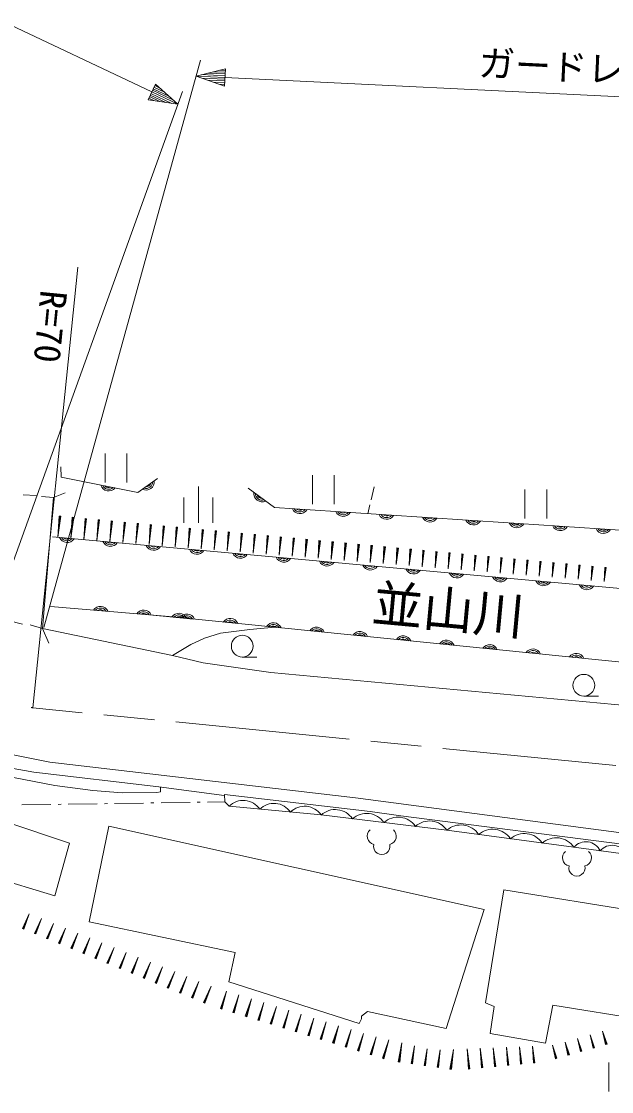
# Model space of a CAD drawing. Units: millimetres, scale not verified. Extents: x 40000 to 680000, y 20000 to 380000.
# Drawn here: x 423602 to 464323, y 242595 to 316418 of the extents above; entities that cross this region are included whole.
import ezdxf
from ezdxf.enums import TextEntityAlignment as Align

# ---------------------------------------------------------------- set-up
doc = ezdxf.new("R2010")
doc.units = ezdxf.units.MM
doc.header["$LTSCALE"] = 1000
doc.linetypes.add('CHAIN', pattern=[18.5, 12, -1.5, 3.5, -1.5])
for name, color, linetype, lineweight in [('M-BGD', 7, 'Continuous', 13), ('M-BMK', 2, 'CHAIN', 13), ('M-BMK-SRVR', 3, 'Continuous', 13), ('M-STR-HTXT', 7, 'Continuous', 13)]:
    doc.layers.add(name, color=color, linetype=linetype, lineweight=lineweight)
doc.styles.add('ＭＳ ゴシック', font='')
doc.styles.get('ＭＳ ゴシック').set_extended_font_data('MS Gothic')

msp = doc.modelspace()

# ---------------------------------------------------------------- linework, layer by layer
at = {"layer": 'M-BGD'}
for p, q in [((429374, 286614), (429374, 284614)), ((430874, 284614), (430874, 286614)), ((443688, 285112), (443688, 283112)), ((445188, 283112), (445188, 285112)), ((435810, 281835), (435810, 284335)), ((447725, 283412), (447936, 284302)), ((423729, 283769), (424613, 283704)), ((425824, 283581), (424978, 283645)), ((425824, 283581), (425053, 274546)), ((426633, 283895), (425824, 283581)), ((434810, 281835), (434810, 283585)), ((436810, 281835), (436810, 283585)), ((458347, 284122), (458347, 282122)), ((459847, 282122), (459847, 284122)), ((447498, 282458), (447644, 283073)), ((426214, 282293), (426126, 280833)), ((426263, 282289), (426126, 280833)), ((426313, 282284), (426126, 280833)), ((426214, 282293), (426313, 282284)), ((427110, 282209), (427024, 280761)), ((427159, 282204), (427024, 280761)), ((427209, 282200), (427024, 280761)), ((427110, 282209), (427209, 282200)), ((428006, 282125), (427921, 280688)), ((428056, 282120), (427921, 280688)), ((428105, 282115), (427921, 280688)), ((428006, 282125), (428105, 282115)), ((428902, 282040), (428818, 280616)), ((428952, 282036), (428818, 280616)), ((429001, 282031), (428818, 280616)), ((428902, 282040), (429001, 282031)), ((429798, 281956), (429715, 280543)), ((429848, 281951), (429715, 280543)), ((429897, 281947), (429715, 280543)), ((429798, 281956), (429897, 281947)), ((430694, 281872), (430612, 280471)), ((430744, 281867), (430612, 280471)), ((430793, 281862), (430612, 280471)), ((430694, 281872), (430793, 281862)), ((431590, 281787), (431509, 280398)), ((431640, 281783), (431509, 280398)), ((431689, 281778), (431509, 280398)), ((431590, 281787), (431689, 281778)), ((432486, 281703), (432407, 280326)), ((432536, 281698), (432407, 280326)), ((432586, 281694), (432407, 280326)), ((432486, 281703), (432586, 281694)), ((433382, 281619), (433304, 280253)), ((433432, 281614), (433304, 280253)), ((433482, 281609), (433304, 280253)), ((433382, 281619), (433482, 281609)), ((434278, 281534), (434201, 280180)), ((434328, 281530), (434201, 280180)), ((434378, 281525), (434201, 280180)), ((434278, 281534), (434378, 281525)), ((435174, 281450), (435098, 280108)), ((435224, 281445), (435098, 280108)), ((435274, 281441), (435098, 280108)), ((435174, 281450), (435274, 281441)), ((436070, 281366), (435995, 280035)), ((436120, 281361), (435995, 280035)), ((436170, 281356), (435995, 280035)), ((436070, 281366), (436170, 281356)), ((436966, 281281), (436892, 279963)), ((437016, 281277), (436892, 279963)), ((437066, 281272), (436892, 279963)), ((436966, 281281), (437066, 281272)), ((425739, 280864), (476390, 276262)), ((437862, 281197), (437789, 279890)), ((437912, 281192), (437789, 279890)), ((437962, 281188), (437789, 279890)), ((437862, 281197), (437962, 281188)), ((438758, 281113), (438687, 279818)), ((438808, 281108), (438687, 279818)), ((438858, 281103), (438687, 279818)), ((438758, 281113), (438858, 281103)), ((439654, 281028), (439584, 279745)), ((439704, 281024), (439584, 279745)), ((439754, 281019), (439584, 279745)), ((439654, 281028), (439754, 281019)), ((440550, 280944), (440481, 279673)), ((440600, 280939), (440481, 279673)), ((440650, 280935), (440481, 279673)), ((440550, 280944), (440650, 280935)), ((441446, 280860), (441378, 279600)), ((441496, 280855), (441378, 279600)), ((441546, 280850), (441378, 279600)), ((441446, 280860), (441546, 280850)), ((442342, 280775), (442275, 279528)), ((442392, 280771), (442275, 279528)), ((442442, 280766), (442275, 279528)), ((442342, 280775), (442442, 280766)), ((443238, 280691), (443172, 279455)), ((443288, 280686), (443172, 279455)), ((443338, 280682), (443172, 279455)), ((443238, 280691), (443338, 280682)), ((444134, 280607), (444070, 279383)), ((444184, 280602), (444070, 279383)), ((444234, 280597), (444070, 279383)), ((444134, 280607), (444234, 280597)), ((445031, 280522), (444967, 279310)), ((445080, 280518), (444967, 279310)), ((445130, 280513), (444967, 279310)), ((445031, 280522), (445130, 280513)), ((445927, 280438), (445864, 279238)), ((445976, 280433), (445864, 279238)), ((446026, 280429), (445864, 279238)), ((445927, 280438), (446026, 280429)), ((446823, 280354), (446761, 279165)), ((446872, 280349), (446761, 279165)), ((446922, 280344), (446761, 279165)), ((446823, 280354), (446922, 280344)), ((447719, 280269), (447658, 279093)), ((447768, 280265), (447658, 279093)), ((447818, 280260), (447658, 279093)), ((447719, 280269), (447818, 280260)), ((448615, 280185), (448555, 279020)), ((448664, 280180), (448555, 279020)), ((448714, 280176), (448555, 279020)), ((448615, 280185), (448714, 280176)), ((449511, 280101), (449452, 278948)), ((449560, 280096), (449452, 278948)), ((449610, 280091), (449452, 278948)), ((449511, 280101), (449610, 280091)), ((450407, 280016), (450350, 278875)), ((450457, 280012), (450350, 278875)), ((450506, 280007), (450350, 278875)), ((450407, 280016), (450506, 280007)), ((451303, 279932), (451247, 278803)), ((451353, 279927), (451247, 278803)), ((451402, 279923), (451247, 278803)), ((451303, 279932), (451402, 279923)), ((452199, 279848), (452144, 278730)), ((452249, 279843), (452144, 278730)), ((452298, 279838), (452144, 278730)), ((452199, 279848), (452298, 279838)), ((453095, 279763), (453041, 278658)), ((453145, 279759), (453041, 278658)), ((453194, 279754), (453041, 278658)), ((453095, 279763), (453194, 279754)), ((453991, 279679), (453938, 278585)), ((454041, 279674), (453938, 278585)), ((454090, 279670), (453938, 278585)), ((453991, 279679), (454090, 279670)), ((454887, 279595), (454835, 278513)), ((454937, 279590), (454835, 278513)), ((454987, 279585), (454835, 278513)), ((454887, 279595), (454987, 279585)), ((455783, 279510), (455732, 278440)), ((455833, 279506), (455732, 278440)), ((455883, 279501), (455732, 278440)), ((455783, 279510), (455883, 279501)), ((456679, 279426), (456630, 278368)), ((456729, 279421), (456630, 278368)), ((456779, 279417), (456630, 278368)), ((456679, 279426), (456779, 279417)), ((457575, 279342), (457527, 278295)), ((457625, 279337), (457527, 278295)), ((457675, 279332), (457527, 278295)), ((457575, 279342), (457675, 279332)), ((458471, 279257), (458424, 278223)), ((458521, 279253), (458424, 278223)), ((458571, 279248), (458424, 278223)), ((458471, 279257), (458571, 279248)), ((459367, 279173), (459321, 278150)), ((459417, 279168), (459321, 278150)), ((459467, 279164), (459321, 278150)), ((459367, 279173), (459467, 279164)), ((460263, 279089), (460218, 278078)), ((460313, 279084), (460218, 278078)), ((460363, 279079), (460218, 278078)), ((460263, 279089), (460363, 279079)), ((461159, 279004), (461115, 278005)), ((461209, 279000), (461115, 278005)), ((461259, 278995), (461115, 278005)), ((461159, 279004), (461259, 278995)), ((462055, 278920), (462013, 277933)), ((462105, 278915), (462013, 277933)), ((462155, 278911), (462013, 277933)), ((462055, 278920), (462155, 278911)), ((462951, 278836), (462910, 277860)), ((463001, 278831), (462910, 277860)), ((463051, 278826), (462910, 277860)), ((462951, 278836), (463051, 278826)), ((463847, 278751), (463807, 277787)), ((463897, 278747), (463807, 277787)), ((463947, 278742), (463807, 277787)), ((463847, 278751), (463947, 278742)), ((435483, 275194), (432670, 275460)), ((422693, 275088), (423674, 274829)), ((424213, 274785), (425053, 274546)), ((425053, 274546), (425506, 273526)), ((425053, 274546), (434028, 272683)), ((438844, 272571), (439844, 272571)), ((462408, 269873), (463408, 269873)), ((433096, 263624), (437584, 263031)), ((433201, 263610), (433192, 263281)), ((433192, 263281), (432944, 263223)), ((447662, 261911), (437623, 263078)), ((437623, 263078), (437647, 262581)), ((425637, 262400), (423637, 262370)), ((426337, 262411), (426137, 262408)), ((428836, 262449), (426837, 262418)), ((429536, 262459), (429336, 262456)), ((432036, 262497), (430036, 262467)), ((432736, 262507), (432536, 262504)), ((435236, 262545), (433236, 262515)), ((435936, 262555), (435736, 262552)), ((437647, 262581), (436436, 262563)), ((437647, 262581), (437929, 262275)), ((449791, 261615), (447662, 261911)), ((471681, 258809), (449791, 261615)), ((423674, 253847), (424145, 254866)), ((423720, 253828), (424145, 254866)), ((423766, 253809), (424145, 254866)), ((424507, 253506), (424981, 254533)), ((424553, 253487), (424981, 254533)), ((424599, 253468), (424981, 254533)), ((425340, 253165), (425817, 254200)), ((425386, 253146), (425817, 254200)), ((425432, 253127), (425817, 254200)), ((423766, 253809), (423674, 253847)), ((424599, 253468), (424507, 253506)), ((426173, 252824), (426653, 253867)), ((426219, 252805), (426653, 253867)), ((426265, 252786), (426653, 253867)), ((427006, 252484), (427489, 253533)), ((427052, 252465), (427489, 253533)), ((427098, 252446), (427489, 253533)), ((425432, 253127), (425340, 253165)), ((426265, 252786), (426173, 252824)), ((427098, 252446), (427006, 252484)), ((427839, 252143), (428325, 253200)), ((427885, 252124), (428325, 253200)), ((427931, 252105), (428325, 253200)), ((428671, 251802), (429161, 252867)), ((428718, 251783), (429161, 252867)), ((428764, 251764), (429161, 252867)), ((429504, 251461), (429997, 252534)), ((429551, 251442), (429997, 252534)), ((429597, 251423), (429997, 252534)), ((427931, 252105), (427839, 252143)), ((428764, 251764), (428671, 251802)), ((430337, 251120), (430833, 252200)), ((430384, 251101), (430833, 252200)), ((430430, 251083), (430833, 252200)), ((431170, 250780), (431669, 251867)), ((431217, 250761), (431669, 251867)), ((431263, 250742), (431669, 251867)), ((429597, 251423), (429504, 251461)), ((430430, 251083), (430337, 251120)), ((432003, 250439), (432506, 251534)), ((432050, 250420), (432506, 251534)), ((432096, 250401), (432506, 251534)), ((432836, 250098), (433342, 251201)), ((432883, 250079), (433342, 251201)), ((432929, 250060), (433342, 251201)), ((431263, 250742), (431170, 250780)), ((432096, 250401), (432003, 250439)), ((433669, 249757), (434178, 250868)), ((433716, 249738), (434178, 250868)), ((433762, 249719), (434178, 250868)), ((434502, 249416), (435014, 250534)), ((434549, 249397), (435014, 250534)), ((434595, 249379), (435014, 250534)), ((432929, 250060), (432836, 250098)), ((433762, 249719), (433669, 249757)), ((435335, 249076), (435850, 250201)), ((435382, 249057), (435850, 250201)), ((435428, 249038), (435850, 250201)), ((436168, 248735), (436686, 249868)), ((436215, 248716), (436686, 249868)), ((436261, 248697), (436686, 249868)), ((437330, 248319), (437754, 249533)), ((437378, 248305), (437754, 249533)), ((437426, 248290), (437754, 249533)), ((434595, 249379), (434502, 249416)), ((435428, 249038), (435335, 249076)), ((438191, 248056), (438613, 249267)), ((438238, 248041), (438613, 249267)), ((438286, 248027), (438613, 249267)), ((439051, 247792), (439473, 249000)), ((439099, 247778), (439473, 249000)), ((439147, 247763), (439473, 249000)), ((436261, 248697), (436168, 248735)), ((437426, 248290), (437330, 248319)), ((438286, 248027), (438191, 248056)), ((439912, 247529), (440333, 248734)), ((439960, 247514), (440333, 248734)), ((440007, 247500), (440333, 248734)), ((440772, 247266), (441192, 248467)), ((440820, 247251), (441192, 248467)), ((440868, 247236), (441192, 248467)), ((441633, 247002), (442052, 248201)), ((441681, 246988), (442052, 248201)), ((441729, 246973), (442052, 248201)), ((439147, 247763), (439051, 247792)), ((440007, 247500), (439912, 247529)), ((442494, 246739), (442912, 247935)), ((442541, 246724), (442912, 247935)), ((442589, 246710), (442912, 247935)), ((443354, 246476), (443771, 247668)), ((443402, 246461), (443771, 247668)), ((443450, 246446), (443771, 247668)), ((444215, 246212), (444631, 247402)), ((444263, 246198), (444631, 247402)), ((444310, 246183), (444631, 247402)), ((440868, 247236), (440772, 247266)), ((441729, 246973), (441633, 247002)), ((442589, 246710), (442494, 246739)), ((445075, 245949), (445491, 247136)), ((445123, 245934), (445491, 247136)), ((445171, 245920), (445491, 247136)), ((445936, 245686), (446350, 246869)), ((445984, 245671), (446350, 246869)), ((446032, 245656), (446350, 246869)), ((446797, 245422), (447210, 246603)), ((446844, 245408), (447210, 246603)), ((446892, 245393), (447210, 246603)), ((463960, 245856), (463703, 246768)), ((464008, 245869), (463703, 246768)), ((463912, 245842), (463703, 246768)), ((443450, 246446), (443354, 246476)), ((444310, 246183), (444215, 246212)), ((445171, 245920), (445075, 245949)), ((447657, 245159), (448082, 246375)), ((447705, 245144), (448082, 246375)), ((447753, 245130), (448082, 246375)), ((448518, 244896), (448960, 246168)), ((448566, 244881), (448960, 246168)), ((448613, 244866), (448960, 246168)), ((449606, 244647), (449840, 245960)), ((449656, 244640), (449840, 245960)), ((449705, 244634), (449840, 245960)), ((461361, 245123), (461116, 245995)), ((461409, 245137), (461116, 245995)), ((461313, 245110), (461116, 245995)), ((462227, 245368), (461978, 246253)), ((462276, 245381), (461978, 246253)), ((462179, 245354), (461978, 246253)), ((463094, 245612), (462841, 246510)), ((463142, 245625), (462841, 246510)), ((463046, 245598), (462841, 246510)), ((464008, 245869), (463912, 245842)), ((446032, 245656), (445936, 245686)), ((446892, 245393), (446797, 245422)), ((447753, 245130), (447657, 245159)), ((450498, 244523), (450720, 245753)), ((450547, 244516), (450720, 245753)), ((450597, 244509), (450720, 245753)), ((451389, 244398), (451600, 245545)), ((451439, 244391), (451600, 245545)), ((451488, 244384), (451600, 245545)), ((452280, 244274), (452498, 245469)), ((452330, 244267), (452498, 245469)), ((452380, 244260), (452498, 245469)), ((453172, 244149), (453412, 245506)), ((453221, 244142), (453412, 245506)), ((453271, 244135), (453412, 245506)), ((454494, 244155), (454361, 245546)), ((454544, 244160), (454361, 245546)), ((454444, 244151), (454361, 245546)), ((455390, 244241), (455262, 245583)), ((455440, 244246), (455262, 245583)), ((455340, 244236), (455262, 245583)), ((456286, 244327), (456162, 245620)), ((456336, 244331), (456162, 245620)), ((456236, 244322), (456162, 245620)), ((457182, 244412), (457063, 245657)), ((457232, 244417), (457063, 245657)), ((457132, 244407), (457063, 245657)), ((458078, 244498), (457963, 245694)), ((458128, 244502), (457963, 245694)), ((458028, 244493), (457963, 245694)), ((458974, 244583), (458864, 245731)), ((459023, 244588), (458864, 245731)), ((458924, 244579), (458864, 245731)), ((460495, 244879), (460239, 245788)), ((460543, 244893), (460239, 245788)), ((460447, 244866), (460239, 245788)), ((461409, 245137), (461313, 245110)), ((462276, 245381), (462179, 245354)), ((463142, 245625), (463046, 245598)), ((448613, 244866), (448518, 244896)), ((449705, 244634), (449606, 244647)), ((450597, 244509), (450498, 244523)), ((451488, 244384), (451389, 244398)), ((457232, 244417), (457132, 244407)), ((458128, 244502), (458028, 244493)), ((459023, 244588), (458924, 244579)), ((460543, 244893), (460447, 244866)), ((464133, 244595), (464133, 242595)), ((452380, 244260), (452280, 244274)), ((453271, 244135), (453172, 244149)), ((454544, 244160), (454444, 244151)), ((455440, 244246), (455340, 244236)), ((456336, 244331), (456236, 244322))]:
    msp.add_line(p, q, dxfattribs=at)
for points in [[(426317, 285689), (426345, 284980), (431639, 283916), (433003, 284898)], [(439243, 284225), (441062, 282879), (478944, 280403), (490134, 280199), (493418, 280680), (502089, 284306)], [(514706, 281553), (504604, 276256), (496760, 273004), (490805, 271381), (485347, 270753), (479944, 270589), (473903, 271316), (433807, 275363), (425604, 276063)], [(397198, 274800), (397621, 274969), (399907, 273784), (403717, 271837), (407442, 270228), (410998, 268873), (413877, 267942), (418280, 266757), (425561, 265317), (446643, 262862), (471620, 259560)], [(434028, 272683), (435298, 273445), (436229, 273869), (437330, 274207), (439362, 274461), (441084, 274629)], [(434028, 272683), (436144, 272175), (440801, 271498), (465524, 269212), (473313, 268281), (477716, 268111)], [(417518, 266079), (421074, 265233), (424460, 264640), (433096, 263624)], [(417264, 265487), (421497, 264555), (425900, 263709), (428524, 263370), (430556, 263201), (432944, 263223)], [(452959, 260629), (444278, 261675), (437929, 262275)], [(470788, 258242), (461728, 259446), (452959, 260629)]]:
    msp.add_lwpolyline(points, dxfattribs=at)
for points in [[(421497, 257443), (422598, 261169), (426916, 259729), (425900, 256089)], [(428270, 254311), (429625, 260915), (455533, 255157), (452908, 246945), (447490, 248130), (447066, 247791), (447066, 247622), (446897, 247283), (437922, 250162), (438346, 252194)], [(459766, 245929), (460274, 248553), (466540, 247537), (467048, 250755), (468741, 250501), (469334, 253972), (466624, 254311), (466540, 254819), (466286, 254988), (456888, 256512), (455618, 248723), (456210, 248469), (455956, 246606)]]:
    msp.add_lwpolyline(points, close=True, dxfattribs=at)
for centre in [(438844, 273321), (462407, 270623)]:
    msp.add_circle(centre, 750, dxfattribs=at)
for centre, radius, start, end in [((429623, 284593), 567, 196.70577, 320.5608), ((429623, 284593), 453, 204.66516, 312.6014), ((429623, 284593), 340, 220.29053, 296.97603), ((432205, 284652), 567, 243.82637, 7.6814), ((432205, 284652), 453, 251.78577, 359.72201), ((432205, 284652), 340, 267.41114, 344.09664), ((440206, 283844), 567, 171.57105, 295.42607), ((440206, 283844), 453, 179.53044, 287.46668), ((440206, 283844), 340, 195.15581, 271.84131), ((442813, 283031), 567, 204.33392, 328.18895), ((442813, 283031), 453, 212.29332, 320.22956), ((442813, 283031), 340, 227.91869, 304.60419), ((445807, 282836), 567, 204.33392, 328.18895), ((445807, 282836), 453, 212.29332, 320.22956), ((445807, 282836), 340, 227.91869, 304.60419), ((448800, 282640), 567, 204.33392, 328.18895), ((448800, 282640), 453, 212.29332, 320.22956), ((448800, 282640), 340, 227.91869, 304.60419), ((451794, 282445), 567, 204.33392, 328.18895), ((451794, 282445), 453, 212.29332, 320.22956), ((451794, 282445), 340, 227.91869, 304.60419), ((454787, 282249), 567, 204.33392, 328.18895), ((454787, 282249), 453, 212.29332, 320.22956), ((454787, 282249), 340, 227.91869, 304.60419), ((457781, 282053), 567, 204.33392, 328.18895), ((457781, 282053), 453, 212.29332, 320.22956), ((457781, 282053), 340, 227.91869, 304.60419), ((460775, 281858), 567, 204.33392, 328.18895), ((460775, 281858), 453, 212.29332, 320.22956), ((460775, 281858), 340, 227.91869, 304.60419), ((463768, 281662), 567, 204.33392, 328.18895), ((463768, 281662), 453, 212.29332, 320.22956), ((463768, 281662), 340, 227.91869, 304.60419), ((426759, 281040), 567, 202.88034, 326.73537), ((426759, 281040), 453, 210.83973, 318.77598), ((426759, 281040), 340, 226.46511, 303.1506), ((429746, 280768), 567, 202.88034, 326.73537), ((429746, 280768), 453, 210.83973, 318.77598), ((429746, 280768), 340, 226.46511, 303.1506), ((432734, 280497), 567, 202.88034, 326.73537), ((432734, 280497), 453, 210.83973, 318.77598), ((432734, 280497), 340, 226.46511, 303.1506), ((435722, 280225), 567, 202.88034, 326.73537), ((435722, 280225), 453, 210.83973, 318.77598), ((435722, 280225), 340, 226.46511, 303.1506), ((438709, 279954), 567, 202.88034, 326.73537), ((438709, 279954), 453, 210.83973, 318.77598), ((438709, 279954), 340, 226.46511, 303.1506), ((441697, 279682), 567, 202.88034, 326.73537), ((441697, 279682), 453, 210.83973, 318.77598), ((441697, 279682), 340, 226.46511, 303.1506), ((444685, 279411), 567, 202.88034, 326.73537), ((444685, 279411), 453, 210.83973, 318.77598), ((444685, 279411), 340, 226.46511, 303.1506), ((447673, 279139), 567, 202.88034, 326.73537), ((447673, 279139), 453, 210.83973, 318.77598), ((447673, 279139), 340, 226.46511, 303.1506), ((450660, 278868), 567, 202.88034, 326.73537), ((450660, 278868), 453, 210.83973, 318.77598), ((450660, 278868), 340, 226.46511, 303.1506), ((453648, 278596), 567, 202.88034, 326.73537), ((453648, 278596), 453, 210.83973, 318.77598), ((453648, 278596), 340, 226.46511, 303.1506), ((456636, 278325), 567, 202.88034, 326.73537), ((456636, 278325), 453, 210.83973, 318.77598), ((456636, 278325), 340, 226.46511, 303.1506), ((459623, 278053), 567, 202.88034, 326.73537), ((459623, 278053), 453, 210.83973, 318.77598), ((459623, 278053), 340, 226.46511, 303.1506), ((462611, 277782), 567, 202.88034, 326.73537), ((462611, 277782), 453, 210.83973, 318.77598), ((462611, 277782), 340, 226.46511, 303.1506), ((429047, 275502), 567, 23.19757, 147.0526), ((429047, 275502), 453, 31.15696, 139.09321), ((429047, 275502), 340, 46.78234, 123.46783), ((432036, 275247), 567, 23.19757, 147.0526), ((432036, 275247), 453, 31.15696, 139.09321), ((432036, 275247), 340, 46.78234, 123.46783), ((434463, 275023), 567, 22.66728, 146.5223), ((434463, 275023), 453, 30.62667, 138.56291), ((434463, 275023), 340, 46.25204, 122.93754), ((435019, 274973), 567, 22.30821, 146.16323), ((435019, 274973), 453, 30.2676, 138.20384), ((435019, 274973), 340, 45.89297, 122.57847), ((438004, 274672), 567, 22.30821, 146.16323), ((438004, 274672), 453, 30.2676, 138.20384), ((438004, 274672), 340, 45.89297, 122.57847), ((440989, 274370), 567, 22.30821, 146.16323), ((440989, 274370), 453, 30.2676, 138.20384), ((440989, 274370), 340, 45.89297, 122.57847), ((443974, 274069), 567, 22.30821, 146.16323), ((443974, 274069), 453, 30.2676, 138.20384), ((443974, 274069), 340, 45.89297, 122.57847), ((446958, 273768), 567, 22.30821, 146.16323), ((446958, 273768), 453, 30.2676, 138.20384), ((446958, 273768), 340, 45.89297, 122.57847), ((449943, 273467), 567, 22.30821, 146.16323), ((449943, 273467), 453, 30.2676, 138.20384), ((449943, 273467), 340, 45.89297, 122.57847), ((452928, 273165), 567, 22.30821, 146.16323), ((452928, 273165), 453, 30.2676, 138.20384), ((452928, 273165), 340, 45.89297, 122.57847), ((455913, 272864), 567, 22.30821, 146.16323), ((455913, 272864), 453, 30.2676, 138.20384), ((455913, 272864), 340, 45.89297, 122.57847), ((458898, 272563), 567, 22.30821, 146.16323), ((458898, 272563), 453, 30.2676, 138.20384), ((458898, 272563), 340, 45.89297, 122.57847), ((461883, 272261), 567, 22.30821, 146.16323), ((461883, 272261), 453, 30.2676, 138.20384), ((461883, 272261), 340, 45.89297, 122.57847), ((438905, 261299), 1380, 34.21333, 134.98348), ((441021, 261099), 1380, 34.21333, 134.98348), ((443137, 260899), 1380, 34.21333, 134.98348), ((445250, 260606), 1444, 33.96288, 132.29476), ((447421, 260345), 1444, 33.96288, 132.29476), ((449591, 260083), 1444, 33.96288, 132.29476), ((448041, 260210), 576, 130.601, 257.4715), ((448891, 260210), 576, 282.5301, 49.3974), ((451761, 259822), 1444, 33.96288, 132.29476), ((453925, 259516), 1473, 33.66684, 130.97261), ((456117, 259221), 1473, 33.66684, 130.97261), ((458310, 258925), 1473, 33.66684, 130.97261), ((460502, 258629), 1473, 33.66684, 130.97261), ((448466, 259513), 566, 166.3145, 13.6855), ((461509, 258726), 576, 130.601, 257.4715), ((462557, 258745), 1085, 25.06328, 139.79077), ((462359, 258726), 576, 282.5301, 49.3974), ((464369, 258504), 1085, 25.06328, 139.79077), ((461934, 258029), 566, 166.3145, 13.6855)]:
    msp.add_arc(centre, radius, start, end, dxfattribs=at)
at = {"layer": 'M-BMK'}
msp.add_line((464620, 265093), (424393, 269069), dxfattribs=at)
msp.add_open_spline([(390410, 282878), (392554, 281280), (393174, 280833), (395023, 279637), (397186, 278238), (398445, 277520), (400732, 276335), (403239, 275037), (404697, 274407), (407323, 273373), (410261, 272217), (411949, 271658), (414998, 270841), (418605, 269874), (419965, 269712), (424393, 269069)], degree=3, knots=[0, 0, 0, 0, 1, 1, 1, 2, 2, 2, 3, 3, 3, 4, 4, 4, 5, 5, 5, 5], dxfattribs=at)
at = {"layer": 'M-BMK-SRVR'}
msp.add_line((424393, 269069), (427492, 299454), dxfattribs=at)
at = {"layer": 'M-STR-HTXT'}
for p, q in [((372511, 339968), (432595, 311555)), ((425152, 274606), (435957, 313754)), ((435652, 312648), (437678, 313150)), ((437273, 313050), (437673, 313030)), ((437620, 311951), (437678, 313150)), ((435652, 312648), (437620, 311951)), ((435652, 312648), (437649, 312551)), ((437643, 312431), (436045, 312509)), ((437655, 312670), (436057, 312748)), ((436439, 312369), (437638, 312311)), ((436462, 312849), (437661, 312790)), ((437667, 312910), (436868, 312949)), ((437649, 312551), (492269, 309885)), ((421723, 275539), (434721, 311584)), ((432851, 312098), (432338, 311013)), ((434403, 310700), (432595, 311555)), ((432646, 311664), (434092, 310980)), ((433782, 311259), (432697, 311772)), ((432748, 311881), (433472, 311539)), ((433161, 311818), (432800, 311989)), ((434403, 310700), (432851, 312098)), ((437632, 312191), (436833, 312230)), ((437226, 312091), (437626, 312071)), ((434403, 310700), (432338, 311013)), ((432751, 310951), (432389, 311122)), ((432441, 311230), (433164, 310888)), ((433577, 310825), (432492, 311338)), ((432543, 311447), (433990, 310763))]:
    msp.add_line(p, q, dxfattribs=at)

# ---------------------------------------------------------------- texts
at = {"layer": 'M-BGD', "style": 'ＭＳ ゴシック'}
msp.add_text('並山川', height=2566, rotation=354.684, dxfattribs=at).set_placement((453062, 275838), align=Align.MIDDLE_CENTER)
at = {"layer": 'M-BMK-SRVR', "style": 'ＭＳ ゴシック'}
msp.add_text('R=70', height=1833, rotation=264.408, dxfattribs=at).set_placement((425849, 297844), align=Align.MIDDLE_LEFT)
at = {"layer": 'M-STR-HTXT', "style": 'ＭＳ ゴシック'}
msp.add_text('ガードレール', height=1832, rotation=357.206, dxfattribs=at).set_placement((455084, 312101), align=Align.BOTTOM_LEFT)

doc.saveas('drawing.dxf')
